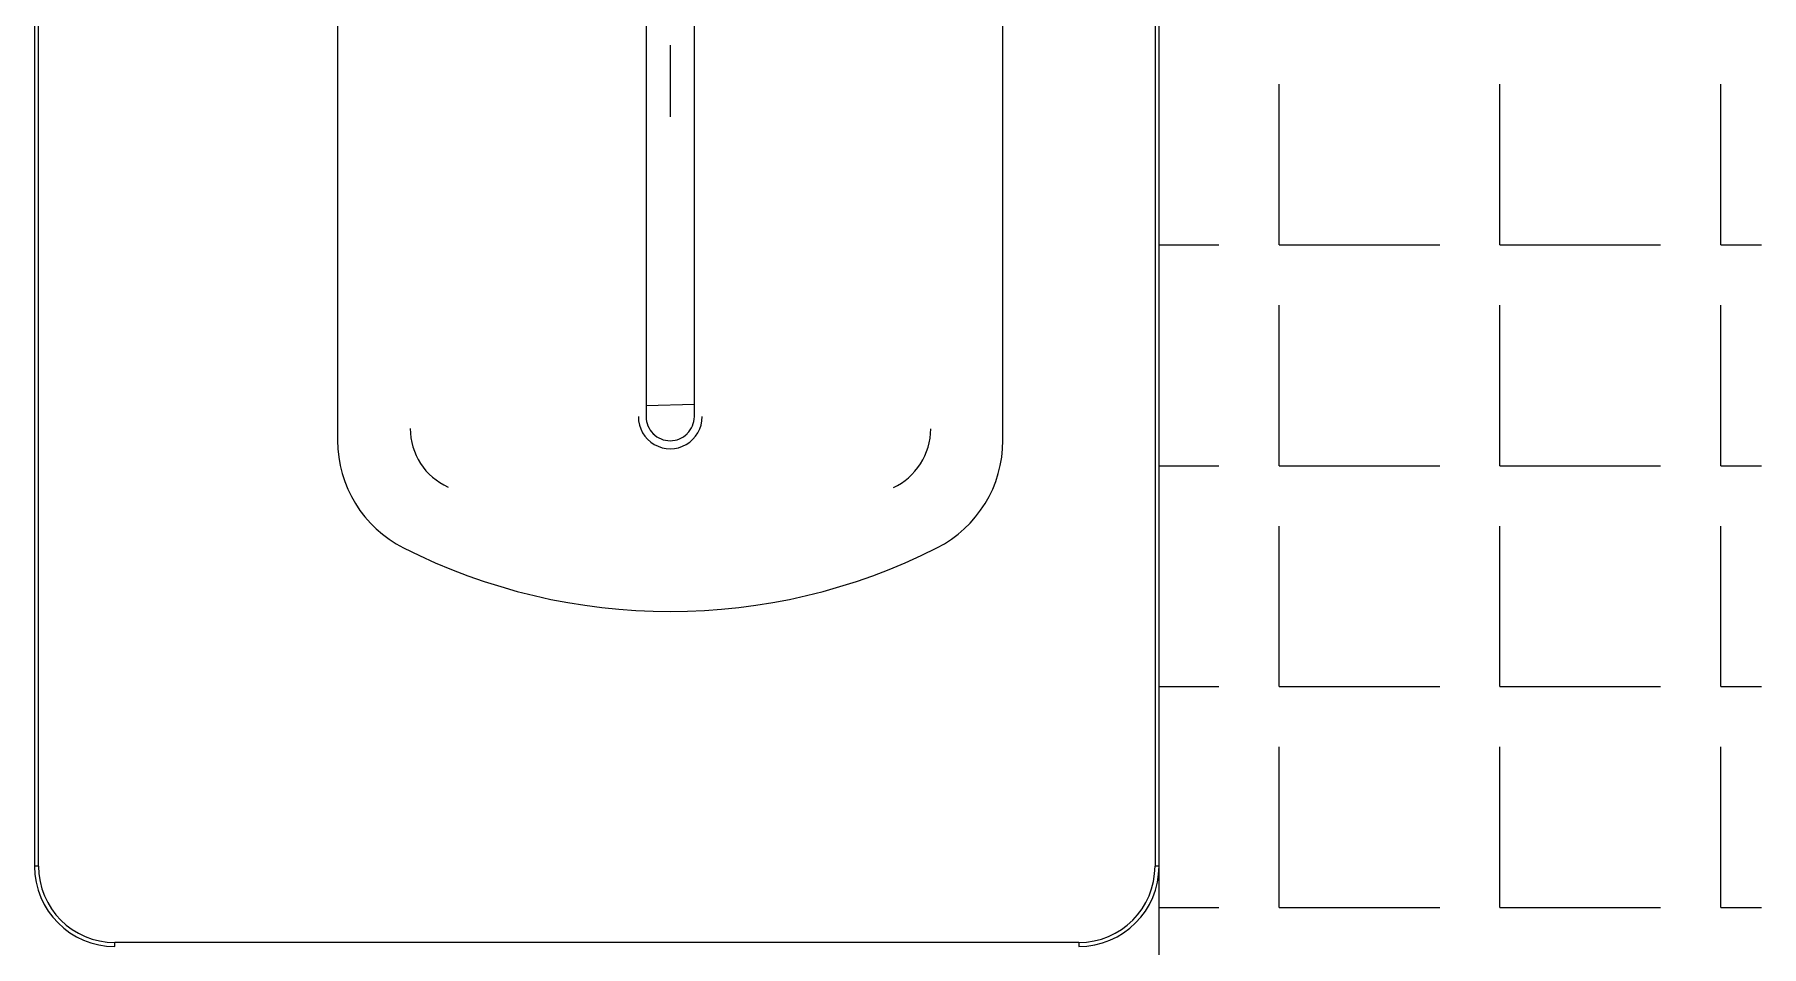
# Model space of a CAD drawing. Header units: millimetres. Extents: x 12827 to 13247, y 6457 to 7051.
# Drawn here: x 13125.41 to 13168.41, y 6848.97 to 6871.68 of the extents above; entities that cross this region are included whole.
import ezdxf

# ---------------------------------------------------------------- set-up
doc = ezdxf.new("R2010")
doc.units = ezdxf.units.MM
doc.header["$LTSCALE"] = 10
doc.linetypes.add('CENTER', pattern=[50.8, 31.75, -6.35, 6.35, -6.35])
doc.layers.add('DWG', color=7, linetype='Continuous')
doc.layers.add('HT', color=3, linetype='Continuous')

# ---------------------------------------------------------------- blocks, each defined once
blk = doc.blocks.new('A$C01502591')
at = {"layer": 'DWG'}
for p, q in [((272.891, 325.064), (272.891, 259.064)), ((272.991, 259.064), (272.991, 325.064)), ((244.991, 289.957), (244.991, 259.064)), ((245.091, 259.064), (245.091, 289.957)), ((252.536, 289.957), (252.536, 269.663)), ((269.104, 269.663), (269.104, 285.57)), ((260.22, 281.81), (260.22, 270.257)), ((261.42, 270.257), (261.42, 281.809)), ((261.42, 270.559), (260.22, 270.527)), ((245.091, 259.064), (244.991, 259.064)), ((272.991, 259.064), (272.891, 259.064)), ((246.991, 257.064), (246.991, 257.164)), ((270.991, 257.164), (246.991, 257.164)), ((270.991, 257.164), (270.991, 257.064))]:
    blk.add_line(p, q, dxfattribs=at)
at = {"layer": 'DWG', "linetype": 'CENTER'}
blk.add_line((260.82, 279.511), (260.82, 277.724), dxfattribs=at)
at = {"layer": 'DWG'}
for centre, radius, start, end in [((260.82, 270.251), 0.793, 179.5616, 0.4384), ((260.822, 270.258), 0.602, 180.0793, 224.9522), ((260.812, 270.261), 0.608, 315.4123, 359.6724), ((255.535, 269.664), 2.998, 180.0294, 243.1243), ((255.939, 269.961), 1.595, 180.052, 245.9523), ((260.696, 270.128), 0.421, 224.6307, 229.2407), ((260.82, 270.257), 0.6, 225.0305, 315.0954), ((266.105, 269.664), 2.998, 296.8792, 359.9743), ((260.82, 280.1), 14.696, 243.1355, 296.8644), ((246.991, 259.064), 2, 180, 270), ((246.991, 259.064), 1.9, 180, 270), ((270.991, 259.064), 2, 270, 0), ((270.991, 259.064), 1.9, 270, 0)]:
    blk.add_arc(centre, radius, start, end, dxfattribs=at)
blk.add_open_spline([(266.378, 268.489), (266.927, 268.744), (267.307, 269.328), (267.307, 269.953)], degree=3, dxfattribs=at)

msp = doc.modelspace()

# ---------------------------------------------------------------- linework, layer by layer
at = {"layer": 'HT', "ltscale": 0.5}
for p, q in [((13153.41028, 6489.97523), (13153.41028, 6955.47523)), ((13156.39827, 6866.44264), (13156.39827, 6870.44264)), ((13161.89827, 6866.44264), (13161.89827, 6870.44264)), ((13167.39827, 6866.44264), (13167.39827, 6870.44264)), ((13153.41028, 6866.44264), (13154.89827, 6866.44264)), ((13156.39827, 6866.44264), (13160.39827, 6866.44264)), ((13161.89827, 6866.44264), (13165.89827, 6866.44264)), ((13167.39827, 6866.44264), (13168.41028, 6866.44264)), ((13156.39827, 6860.94264), (13156.39827, 6864.94264)), ((13161.89827, 6860.94264), (13161.89827, 6864.94264)), ((13167.39827, 6860.94264), (13167.39827, 6864.94264)), ((13153.41028, 6860.94264), (13154.89827, 6860.94264)), ((13156.39827, 6860.94264), (13160.39827, 6860.94264)), ((13161.89827, 6860.94264), (13165.89827, 6860.94264)), ((13167.39827, 6860.94264), (13168.41028, 6860.94264)), ((13156.39827, 6855.44264), (13156.39827, 6859.44264)), ((13161.89827, 6855.44264), (13161.89827, 6859.44264)), ((13167.39827, 6855.44264), (13167.39827, 6859.44264)), ((13153.41028, 6855.44264), (13154.89827, 6855.44264)), ((13156.39827, 6855.44264), (13160.39827, 6855.44264)), ((13161.89827, 6855.44264), (13165.89827, 6855.44264)), ((13167.39827, 6855.44264), (13168.41028, 6855.44264)), ((13156.39827, 6849.94264), (13156.39827, 6853.94264)), ((13161.89827, 6849.94264), (13161.89827, 6853.94264)), ((13167.39827, 6849.94264), (13167.39827, 6853.94264)), ((13153.41028, 6849.94264), (13154.89827, 6849.94264)), ((13156.39827, 6849.94264), (13160.39827, 6849.94264)), ((13161.89827, 6849.94264), (13165.89827, 6849.94264)), ((13167.39827, 6849.94264), (13168.41028, 6849.94264))]:
    msp.add_line(p, q, dxfattribs=at)

# ---------------------------------------------------------------- block references
at = {"layer": 'DWG'}
msp.add_blockref('A$C01502591', (12880.41944, 6591.90855), dxfattribs=at)

doc.saveas('drawing.dxf')
